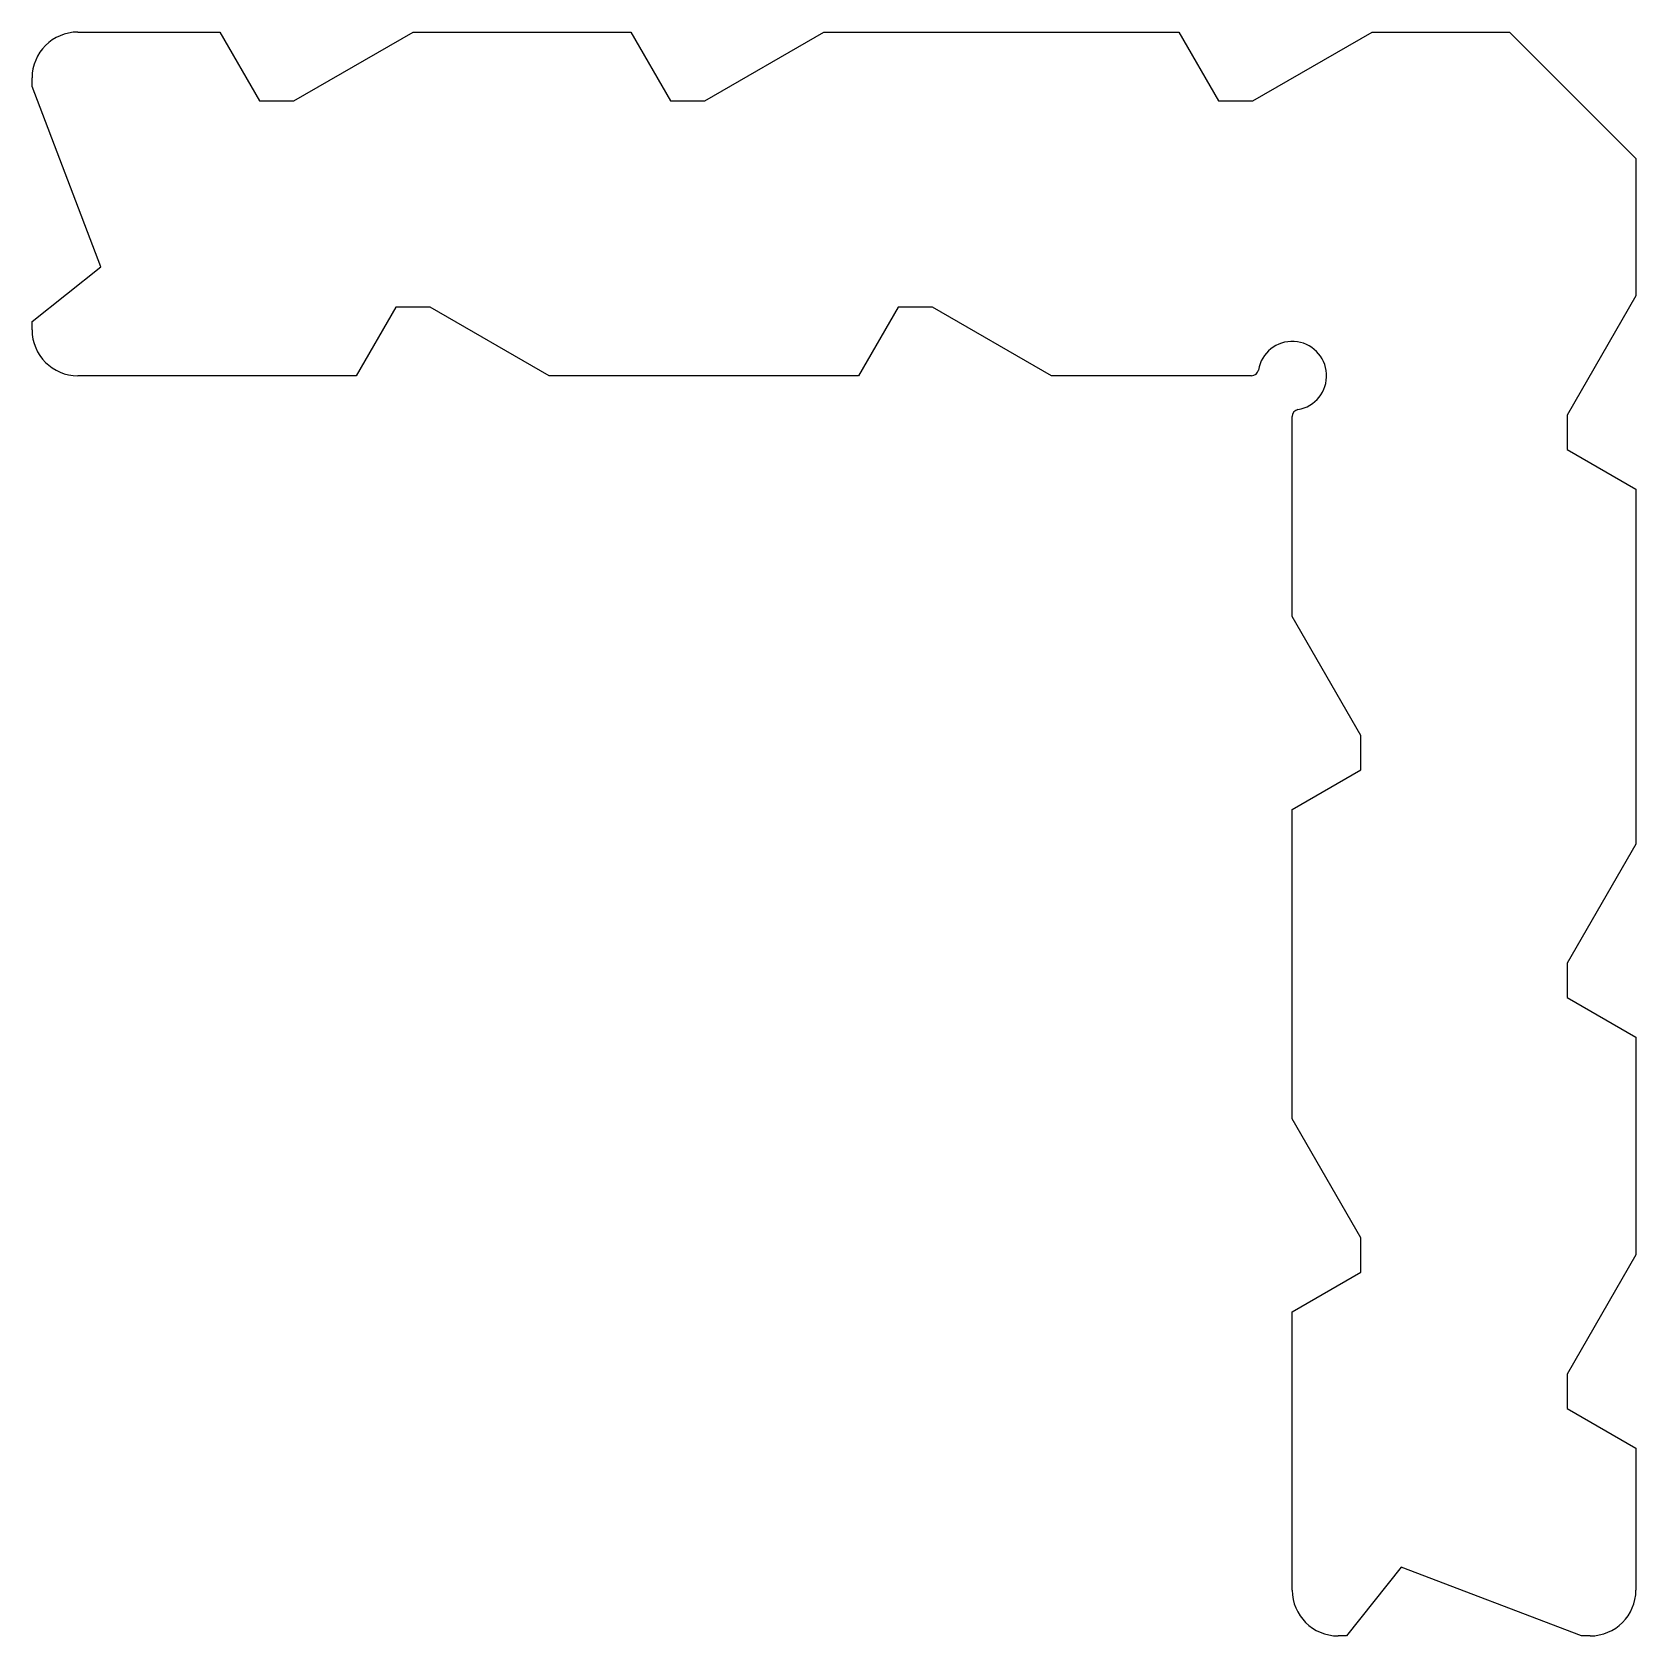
# Model space of a CAD drawing. Extents: x 743.5 to 813.5, y 631 to 701.
import ezdxf

# ---------------------------------------------------------------- set-up
doc = ezdxf.new("R2010")
doc.units = 0
doc.layers.add('ANA', color=220, linetype='CONTINUOUS')

msp = doc.modelspace()

# ---------------------------------------------------------------- linework, layer by layer
at = {"layer": 'ANA', "color": 0}
for p, q in [((745.47, 701.047), (751.669, 701.047)), ((751.669, 701.047), (753.401, 698.047)), ((754.901, 698.047), (760.097, 701.047)), ((760.097, 701.047), (769.597, 701.047)), ((769.597, 701.047), (771.329, 698.047)), ((772.829, 698.047), (778.025, 701.047)), ((778.025, 701.047), (793.525, 701.047)), ((793.525, 701.047), (795.257, 698.047)), ((796.757, 698.047), (801.953, 701.047)), ((801.953, 701.047), (807.953, 701.047)), ((807.953, 701.047), (813.47, 695.53)), ((743.47, 698.672), (743.47, 699.047)), ((746.47, 690.797), (743.47, 698.672)), ((753.401, 698.047), (754.901, 698.047)), ((771.329, 698.047), (772.829, 698.047)), ((795.257, 698.047), (796.757, 698.047)), ((813.47, 695.53), (813.47, 689.53)), ((743.47, 688.422), (746.47, 690.797)), ((813.47, 689.53), (810.47, 684.334)), ((759.346, 689.047), (757.614, 686.047)), ((760.846, 689.047), (759.346, 689.047)), ((766.042, 686.047), (760.846, 689.047)), ((781.274, 689.047), (779.542, 686.047)), ((782.774, 689.047), (781.274, 689.047)), ((787.97, 686.047), (782.774, 689.047)), ((743.47, 688.047), (743.47, 688.422)), ((757.614, 686.047), (745.47, 686.047)), ((779.542, 686.047), (766.042, 686.047)), ((796.696, 686.047), (787.97, 686.047)), ((798.47, 675.547), (798.47, 684.272)), ((810.47, 684.334), (810.47, 682.834)), ((810.47, 682.834), (813.47, 681.102)), ((813.47, 681.102), (813.47, 665.602)), ((801.47, 670.351), (798.47, 675.547)), ((801.47, 668.851), (801.47, 670.351)), ((798.47, 667.119), (801.47, 668.851)), ((798.47, 653.619), (798.47, 667.119)), ((813.47, 665.602), (810.47, 660.406)), ((810.47, 660.406), (810.47, 658.906)), ((810.47, 658.906), (813.47, 657.173)), ((813.47, 657.173), (813.47, 647.673)), ((801.47, 648.423), (798.47, 653.619)), ((801.47, 646.923), (801.47, 648.423)), ((813.47, 647.673), (810.47, 642.477)), ((798.47, 645.191), (801.47, 646.923)), ((798.47, 633.047), (798.47, 645.191)), ((810.47, 642.477), (810.47, 640.977)), ((810.47, 640.977), (813.47, 639.245)), ((813.47, 639.245), (813.47, 633.047)), ((803.22, 634.047), (800.845, 631.047)), ((811.095, 631.047), (803.22, 634.047)), ((800.845, 631.047), (800.47, 631.047)), ((811.47, 631.047), (811.095, 631.047))]:
    msp.add_line(p, q, dxfattribs=at)
for centre, radius, start, end in [((745.47, 699.047), 2, 90, 180), ((745.47, 688.047), 2, 180, 270), ((798.47, 686.047), 1.5, 279.59407, 170.40593), ((796.696, 686.347), 0.3, 270, 350.40593), ((798.77, 684.272), 0.3, 99.59407, 180), ((800.47, 633.047), 2, 180, 270), ((811.47, 633.047), 2, 270, 360)]:
    msp.add_arc(centre, radius, start, end, dxfattribs=at)

doc.saveas('drawing.dxf')
